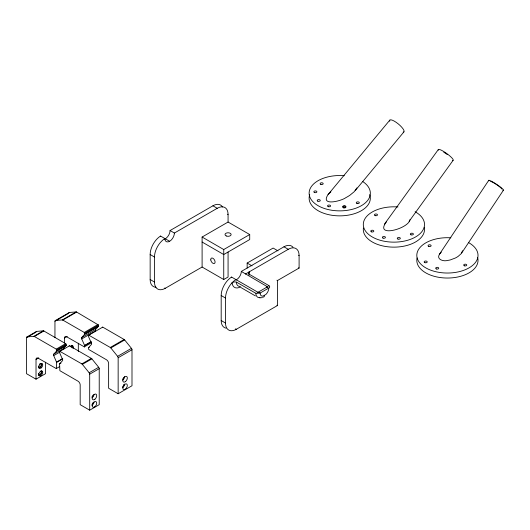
<?xml version="1.0" encoding="UTF-8"?>
<svg xmlns="http://www.w3.org/2000/svg" width="530" height="530" viewBox="0 0 530 530"><rect width="100%" height="100%" fill="white"/><g stroke="black" fill="none" stroke-linecap="round" stroke-linejoin="round"><path stroke-width="0.79" d="M66.164 345.335L56.564 351.039L66.164 345.335L66.005 343.871L43.884 330.992A1.53 0.881 60 0 0 43.347 330.846L36.57 331.402L27.043 336.901A1.53 0.881 60 0 0 26.5 337.676L26.5 373.683L36.02 379.182L45.547 373.683L45.547 362.169M36.02 379.182L36.027 359.439A3.061 1.769 60 0 1 38.187 358.194L56.405 368.655L56.637 362.381L62.759 358.863M54.948 337.617L54.948 321.246A1.53 0.881 60 0 1 55.498 320.478L69.344 312.481L76.121 311.925A1.53 0.881 60 0 1 76.658 312.071L98.487 325.029L98.447 326.341L84.581 334.357L81.719 337.524A1.53 0.881 60 0 0 81.719 338.935L84.614 345.481L84.495 346.964L66.634 336.769A3.061 1.769 60 0 0 64.474 338.014L64.474 342.963M64.474 348.74L64.474 346.262M78.321 351.463L78.321 343.215M56.637 350.814L56.246 349.124L34.364 336.49A1.53 0.881 60 0 0 33.827 336.345L27.043 336.901M98.501 326.129L84.654 334.178L84.263 332.449L62.812 320.067A1.53 0.881 60 0 0 62.275 319.921L55.498 320.478M60.996 363.063L59.618 363.865L62.494 360.685A1.53 0.881 60 0 0 62.494 359.274L59.605 352.728L59.718 351.244L81.839 363.898A1.53 0.881 60 0 1 82.375 364.375L89.153 372.762A1.53 0.881 60 0 1 89.696 374.16L89.703 410.174L99.223 404.675L99.223 368.661A1.53 0.881 60 0 0 98.679 367.264L91.895 358.876A1.53 0.881 60 0 0 91.359 358.399L69.516 345.792L69.085 346.037M118.15 393.75L108.624 388.251L108.624 363.507A3.061 1.769 60 0 0 106.464 359.757L88.715 349.482L88.483 347.72L91.379 344.513A1.53 0.881 60 0 0 91.379 343.095L88.483 336.55L88.603 335.066L110.286 347.475A1.53 0.881 60 0 1 110.823 347.945L117.6 356.332A1.53 0.881 60 0 1 118.15 357.737L118.15 393.75L131.996 385.754L131.996 349.74A1.53 0.881 60 0 0 131.453 348.342L124.669 339.949A1.53 0.881 60 0 0 124.133 339.478L102.727 327.116L102.29 327.321M462.551 250.75L461.193 253.658L458.212 256.328A25.52 14.734 0 0 1 455.336 258.024L450.434 259.885A15.979 9.229 0 0 1 447.664 260.416C443.736 261.754 436.031 259.481 439.45 254.241L488.779 180.279M59.618 363.865L59.877 370.695L78.009 381.183A3.061 1.769 60 0 1 80.176 384.932L80.176 404.675L89.703 410.174M409.915 219.705C408.941 228.675 373.809 238.288 386.423 221.878M356.922 187.872L354.345 191.588L349.952 195.199A45.958 26.533 0 0 1 345.865 197.644C341.751 200.877 319.915 206.72 328.05 194.596L389.828 120.105M461.716 252.949L503.421 190.224M409.127 221.328L453.077 160.385M438.389 149.447L384.363 224.269M439.45 254.241L441.298 252.141M355.18 190.661L403.92 131.884M56.564 351.039L53.702 354.199A1.53 0.881 60 0 0 53.702 355.61L56.637 362.361M98.428 326.367L95.566 329.527L81.719 337.524M88.51 347.68L89.384 347.17M53.702 354.199L63.229 348.7L66.084 345.54M328.05 194.596L330.892 191.833M267.027 287.77A6.115 3.531 -60 0 0 267.074 287.041L267.107 286.571A6.777 3.915 -60 0 1 267.034 287.604M248.934 274.971A12.243 7.069 -60 0 0 249.319 271.804A3.054 1.762 0 0 0 249.325 274.295L268.803 285.544A3.028 1.749 -0.5 0 1 268.803 288.029A6.029 3.485 -60 0 1 267.378 292.553A6.777 3.909 -60 0 1 265.861 294.468L262.88 296.111A6.85 3.955 -60 0 1 261.568 295.899A6.062 3.498 -60 0 1 260.131 293.05C259.422 292.534 257.514 291.659 257.56 292.553M164.439 239.196A6.731 3.889 -60 0 0 170.07 230.543L212.921 205.799A15.304 8.838 -60 0 1 222.534 207.005M156.005 287.247A15.304 8.838 -60 0 1 150.156 279.522L150.156 254.532A15.304 8.838 -60 0 1 160.544 236.049L164.87 238.546A6.731 3.889 -60 0 0 169.64 241.282A6.731 3.889 -60 0 0 174.397 233.041L217.247 208.297A15.304 8.838 -60 0 1 228.072 214.544L228.072 222.044L202.102 237.036L202.102 267.027L165.307 288.274L164.764 287.956M26.5 337.676L36.027 332.177A1.53 0.881 60 0 1 36.57 331.402M54.948 321.246L68.801 313.25A1.53 0.881 60 0 1 69.344 312.481M33.827 336.345L43.347 330.846M62.275 319.921L76.121 311.925M34.364 336.49L43.884 330.992M62.812 320.067L76.658 312.071M64.474 338.014L67.244 336.418M202.102 237.036L223.74 249.537L249.716 234.538L249.716 239.54L223.74 254.532L202.102 242.038M36.027 359.439L38.743 357.869M84.263 332.449L98.07 324.433M56.246 349.124L65.727 343.599M84.654 333.171L98.501 325.181M56.637 349.853L66.164 344.354M59.559 351.536L69.516 345.792M81.719 338.935L95.566 330.939A1.53 0.881 60 0 1 95.566 329.527M88.444 335.364L102.727 327.116M53.702 355.61L59.824 352.079M84.581 345.394L90.637 341.896M84.654 345.726L91.577 341.724M56.564 362.069L62.686 358.538M84.263 346.938L91.577 342.671M56.206 368.595L59.605 366.627M247.159 268.048L247.159 263.052L273.129 248.06L278.018 250.882M202.102 267.027L223.74 279.522L228.072 277.024L228.072 252.035M293.01 247.238A15.304 8.838 -60 0 0 283.954 246.808L241.316 271.426L267.067 286.544M81.839 363.898L91.359 358.399M110.286 347.475L124.133 339.478M82.375 364.375L91.895 358.876M110.823 347.945L124.669 339.949M245.423 274.05L288.28 249.305A15.304 8.838 -60 0 1 299.099 255.553L299.099 268.048L277.455 280.549L276.918 280.231M89.153 372.762L98.679 367.264M117.6 356.332L131.453 348.342M89.696 374.16L99.223 368.661M118.15 357.737L131.996 349.74M267.067 287.041L258.408 292.043A6.055 3.498 -60 0 0 258.448 292.739M268.809 288.035L260.137 293.044A3.047 1.378 -9 0 1 259.872 293.183M235.525 328.812L236.334 329.282L277.455 305.538L277.455 280.549M262.41 297.628L259.667 297.853M212.921 205.799L217.247 208.297M227.529 214.233L228.072 214.544M283.954 246.808L288.28 249.305M298.562 255.241L299.099 255.553M228.072 222.044L249.716 234.538M298.562 267.736L299.099 268.048M247.159 263.052L252.041 265.875M170.07 230.543L174.397 233.041M165.307 238.785L169.633 241.289M226.085 328.163A15.304 8.838 -60 0 1 221.189 320.531L221.189 295.541A15.304 8.838 -60 0 1 231.577 277.058L257.547 292.05M276.918 305.227L277.455 305.538M240.766 287.452L255.374 295.892M150.156 254.532L154.482 257.03L154.482 282.026A15.304 8.838 -60 0 0 165.307 288.274M221.189 295.541L225.515 298.039L225.515 323.035A15.304 8.838 -60 0 0 236.334 329.282M150.156 279.522L154.482 282.026M221.189 320.531L225.515 323.035M223.74 249.537L223.74 279.522M438.343 150.242A9.182 1.716 35.8 0 1 446.876 153.62A9.182 1.716 35.8 0 1 452.375 160.444M424.278 227.284A30.608 17.669 0 0 1 394.552 247.139A30.608 17.669 0 0 1 363.401 228.019M415.096 211.722A30.608 17.669 0 0 1 408.392 240.044A30.608 17.669 0 0 1 363.792 227.628A30.608 17.669 0 0 1 397.997 206.965M443.742 152.196A6.426 1.199 35.8 0 1 447.327 154.601M490.542 181.479A6.731 0.795 33.7 0 1 496.69 184.692A6.731 0.795 33.7 0 1 501.711 188.971M488.925 180.882A8.877 1.047 33.7 0 1 496.796 184.46A8.877 1.047 33.7 0 1 502.798 190.164M477.623 257.514A30.608 17.669 0 0 1 447.777 278.038A30.608 17.669 0 0 1 417.097 257.931M468.348 242.475A30.608 17.669 0 0 1 462.286 270.81A30.608 17.669 0 0 1 417.401 258.832A30.608 17.669 0 0 1 450.864 237.811M389.716 121.271A9.182 2.498 39.7 0 1 398.129 123.795A9.182 2.498 39.7 0 1 403.197 132.162M369.701 194.609A30.608 17.669 0 0 1 339.816 215.862A30.608 17.669 0 0 1 309.719 194.702M362.811 181.591A30.608 17.669 0 0 1 352.423 209.277A30.608 17.669 0 0 1 309.414 195.643A30.608 17.669 0 0 1 344.295 175.721M124.636 384.084A3.18 1.835 -60 0 1 122.662 387.629M123.775 384.469A1.961 1.133 -60 0 1 122.735 386.549M124.636 376.585A3.18 1.835 -60 0 1 122.662 380.129M123.636 377.685A1.961 1.133 -60 0 1 122.735 379.049M70.483 346.805A2.756 1.59 -60 0 1 72.795 345.891A2.756 1.59 -60 0 1 73.087 348.409M71.769 345.302A2.756 1.59 -60 0 1 72.179 347.885M70.689 346.044A1.961 1.133 -60 0 1 71.835 347.355M63.05 349.495A1.53 0.881 60 0 1 63.229 348.7M40.565 363.626A1.961 1.133 -60 0 1 41.154 365.283A1.961 1.133 -60 0 1 39.525 367.164A1.961 1.133 -60 0 1 38.505 366.018M39.478 364.11A1.961 1.133 -60 0 1 39.896 363.799M40.572 371.126A1.961 1.133 -60 0 1 41.141 372.835A1.961 1.133 -60 0 1 39.439 374.683A1.961 1.133 -60 0 1 38.524 373.339M41.506 370.735A2.756 1.59 -60 0 1 41.095 373.968A2.756 1.59 -60 0 1 38.471 375.28M41.598 363.368A2.756 1.59 -60 0 1 41.015 366.575A2.756 1.59 -60 0 1 38.471 367.78M94.009 401.939A3.18 1.835 -60 0 1 91.935 405.377M94.009 394.446A3.18 1.835 -60 0 1 91.935 397.878M93.088 395.128A1.961 1.133 -60 0 1 91.895 396.904M93.128 402.449A1.961 1.133 -60 0 1 91.895 404.397M154.482 257.03A15.304 8.838 -60 0 1 164.87 238.546M160.564 236.532A6.731 3.889 -60 0 1 160.544 236.049M268.803 285.544A9.182 5.3 -60 0 1 268.776 286.233M259.972 297.635A9.182 5.3 -60 0 1 255.818 293.289L236.34 282.046A9.182 5.3 -60 0 0 239.918 286.432M264.47 295.541A3.061 1.769 60 0 1 263.039 297.065M259.395 292.878A2.935 1.325 -9.1 0 1 255.99 293.183M232.14 282.841A3.094 2.147 -13 0 1 236.221 282.165M249.319 274.302A9.182 5.3 -60 0 1 249.299 274.984M225.515 298.039A15.304 8.838 -60 0 1 235.903 279.555M241.335 271.413A6.777 3.915 -60 0 1 236.334 279.78M240.66 286.796A12.243 7.069 -60 0 1 232.054 282.795M236.334 279.794A6.731 3.889 -60 0 1 235.91 280.019M231.597 277.541A6.731 3.889 -60 0 1 231.577 277.058M375.18 215.631A1.53 0.881 0 0 0 377.479 214.869A1.53 0.881 0 0 0 375.187 214.1A1.53 0.881 0 0 0 375.18 215.631M371.404 231.835A1.53 0.881 0 0 0 373.816 231.199A1.53 0.881 0 0 0 371.656 230.311A1.53 0.881 0 0 0 371.404 231.835M383.077 238.122A1.53 0.881 0 0 0 385.429 237.413A1.53 0.881 0 0 0 383.19 236.592A1.53 0.881 0 0 0 383.077 238.122M411.042 234.83A1.53 0.881 0 0 0 413.4 234.127A1.53 0.881 0 0 0 411.167 233.299A1.53 0.881 0 0 0 411.042 234.83M397.997 239.083A1.53 0.881 0 0 0 400.329 238.354A1.53 0.881 0 0 0 398.076 237.553A1.53 0.881 0 0 0 397.997 239.083M436.402 268.968A1.53 0.881 0 0 0 438.741 268.253A1.53 0.881 0 0 0 436.495 267.438A1.53 0.881 0 0 0 436.402 268.968M464.446 265.822A1.53 0.881 0 0 0 466.764 265.079A1.53 0.881 0 0 0 464.485 264.291A1.53 0.881 0 0 0 464.446 265.822M424.822 262.622A1.53 0.881 0 0 0 427.226 261.972A1.53 0.881 0 0 0 425.047 261.098A1.53 0.881 0 0 0 424.822 262.622M428.81 246.423A1.53 0.881 0 0 0 431.128 245.688A1.53 0.881 0 0 0 428.856 244.893A1.53 0.881 0 0 0 428.81 246.423M343.553 207.84A1.53 0.881 0 0 0 345.871 207.091A1.53 0.881 0 0 0 343.599 206.309A1.53 0.881 0 0 0 343.553 207.84M343.553 207.336A1.53 0.881 0 0 0 345.871 206.594A1.53 0.881 0 0 0 343.599 205.806A1.53 0.881 0 0 0 343.553 207.336M357.028 203.5A1.53 0.881 0 0 0 359.327 202.738A1.53 0.881 0 0 0 357.041 201.97A1.53 0.881 0 0 0 357.028 203.5M328.269 206.68A1.53 0.881 0 0 0 330.581 205.931A1.53 0.881 0 0 0 328.308 205.15A1.53 0.881 0 0 0 328.269 206.68M317.848 201.195A1.53 0.881 0 0 0 320.266 200.565A1.53 0.881 0 0 0 318.113 199.677A1.53 0.881 0 0 0 317.848 201.195M320.882 184.42A1.53 0.881 0 0 0 323.187 183.658A1.53 0.881 0 0 0 320.895 182.89A1.53 0.881 0 0 0 320.882 184.42M314.575 192.549A1.53 0.881 0 0 0 316.894 191.8A1.53 0.881 0 0 0 314.621 191.019A1.53 0.881 0 0 0 314.575 192.549M125.438 389.106A3.18 1.835 -60 0 0 126.809 384.098A3.18 1.835 -60 0 0 122.967 387.052A3.18 1.835 -60 0 0 125.438 389.106M125.438 381.607A3.18 1.835 -60 0 0 126.809 376.598A3.18 1.835 -60 0 0 122.967 379.559A3.18 1.835 -60 0 0 125.438 381.607M41.254 375.353A2.756 1.59 -60 0 0 42.188 371.066A2.756 1.59 -60 0 0 38.915 373.889A2.756 1.59 -60 0 0 41.254 375.353M41.254 367.853A2.756 1.59 -60 0 0 42.188 363.567A2.756 1.59 -60 0 0 38.915 366.396A2.756 1.59 -60 0 0 41.254 367.853M94.943 406.689A3.18 1.835 -60 0 0 96.122 401.714A3.18 1.835 -60 0 0 92.313 404.874A3.18 1.835 -60 0 0 94.943 406.689M94.943 399.189A3.18 1.835 -60 0 0 96.122 394.214A3.18 1.835 -60 0 0 92.313 397.381A3.18 1.835 -60 0 0 94.943 399.189M210.781 259.938A3.061 1.769 60 0 0 214.286 263.509A3.061 1.769 60 0 0 213.696 258.892A3.061 1.769 60 0 0 210.781 259.938M226.277 235.969A3.061 1.769 0 0 0 231.113 234.724A3.061 1.769 0 0 0 226.82 232.928A3.061 1.769 0 0 0 226.277 235.969"/></g></svg>
